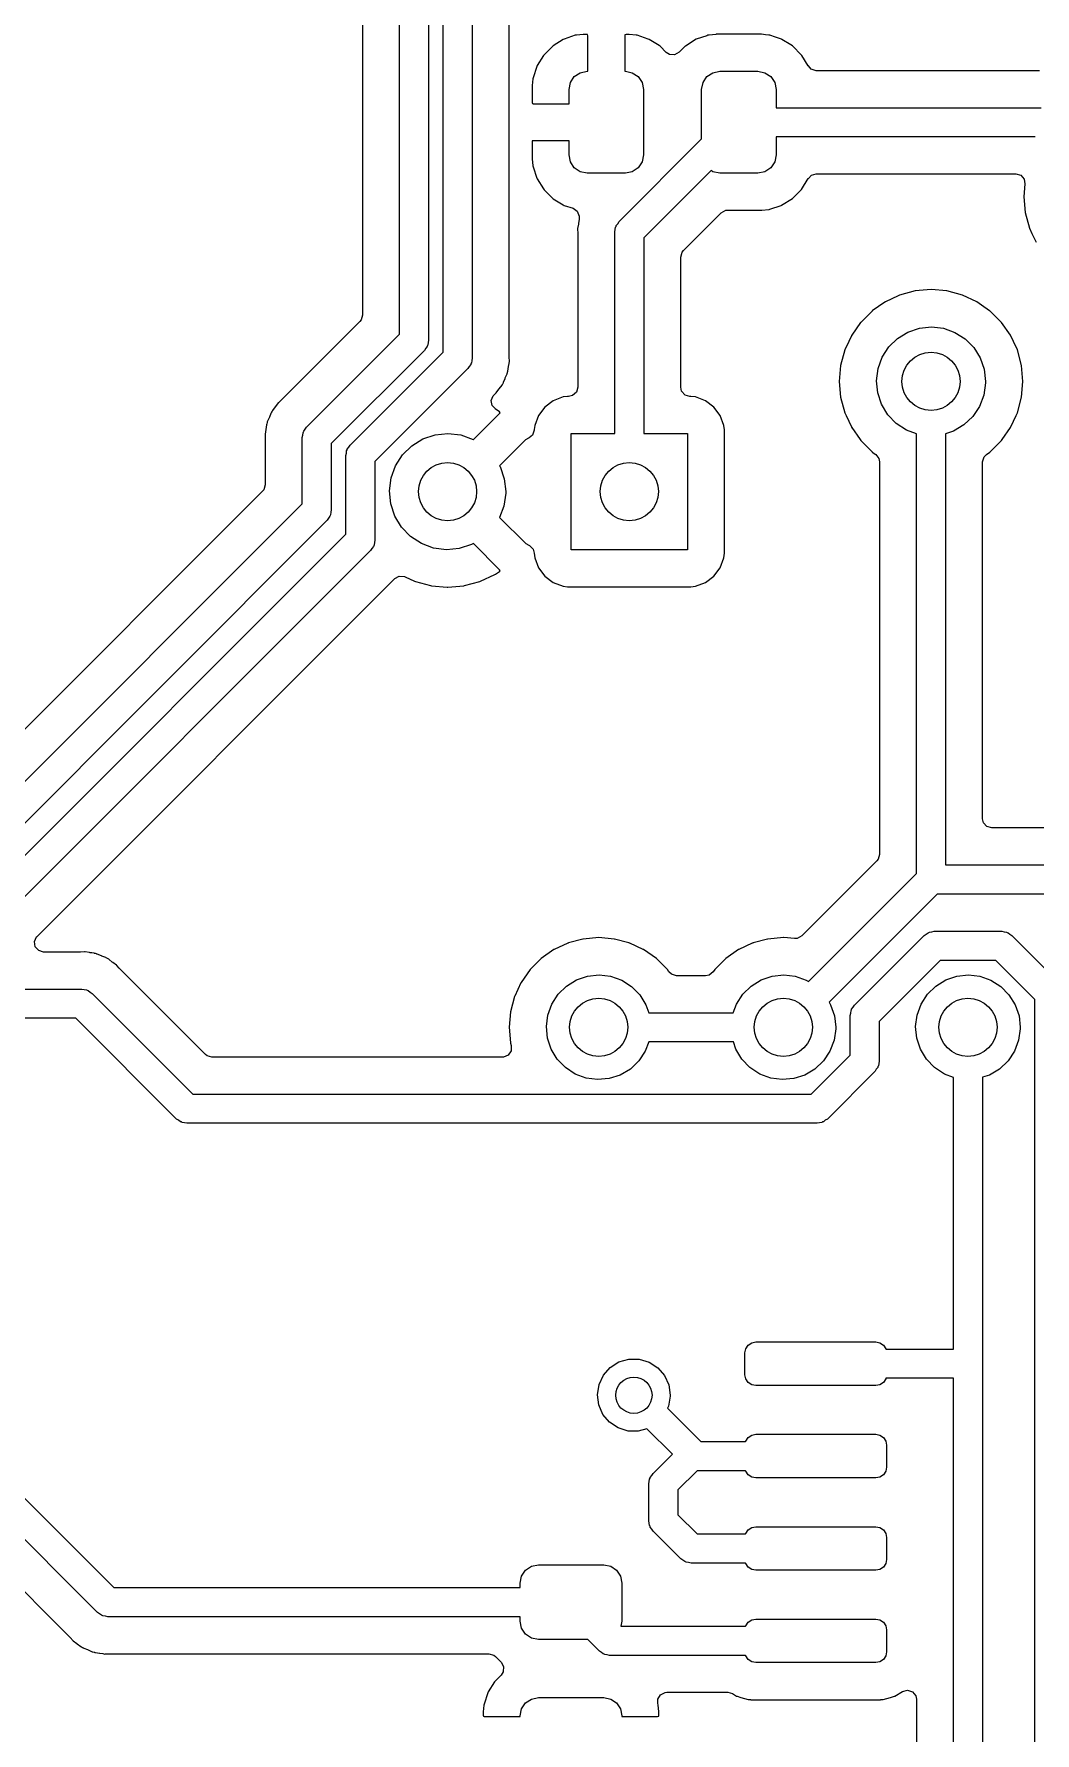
# Model space of a CAD drawing. Extents: x 83 to 135, y -230 to -45.
# Drawn here: x 110.09 to 123.86, y -162.94 to -139.57 of the extents above; entities that cross this region are included whole.
import ezdxf

# ---------------------------------------------------------------- set-up
doc = ezdxf.new("R2010")
doc.units = 0
doc.layers.add('BLACK', color=7, linetype='CONTINUOUS')

msp = doc.modelspace()

# ---------------------------------------------------------------- linework, layer by layer
at = {"layer": 'BLACK', "linetype": 'CONTINUOUS'}
for p, q in [((115.716, -143.95), (115.716, -125.904)), ((116.116, -125.822), (116.116, -144.033)), ((115.516, -126.144), (115.516, -143.785)), ((116.624, -144.008), (116.624, -136.96)), ((115.116, -143.701), (115.116, -137.639)), ((114.608, -138.473), (114.608, -143.439)), ((117.367, -139.651), (117.229, -139.736)), ((117.38, -139.645), (117.367, -139.651)), ((117.534, -139.593), (117.38, -139.645)), ((117.548, -139.59), (117.534, -139.593)), ((117.643, -139.58), (117.548, -139.59)), ((117.65, -139.58), (117.643, -139.58)), ((117.692, -139.58), (117.65, -139.58)), ((117.7, -139.582), (117.692, -139.58)), ((117.701, -139.583), (117.7, -139.582)), ((117.706, -139.598), (117.701, -139.583)), ((117.706, -140.088), (117.706, -139.598)), ((118.215, -139.586), (118.213, -139.594)), ((118.213, -139.594), (118.213, -140.088)), ((118.216, -139.584), (118.215, -139.586)), ((118.232, -139.58), (118.216, -139.584)), ((118.269, -139.58), (118.232, -139.58)), ((118.276, -139.58), (118.269, -139.58)), ((118.37, -139.59), (118.276, -139.58)), ((118.383, -139.593), (118.37, -139.59)), ((118.538, -139.644), (118.383, -139.593)), ((118.551, -139.65), (118.538, -139.644)), ((118.689, -139.735), (118.551, -139.65)), ((119.198, -139.646), (119.048, -139.74)), ((119.343, -139.598), (119.198, -139.646)), ((119.359, -139.593), (119.343, -139.598)), ((119.366, -139.59), (119.359, -139.593)), ((119.359, -139.593), (119.359, -139.593)), ((119.373, -139.59), (119.366, -139.59)), ((119.468, -139.58), (119.373, -139.59)), ((119.373, -139.59), (119.373, -139.59)), ((119.472, -139.579), (119.468, -139.58)), ((119.468, -139.58), (119.468, -139.58)), ((120.097, -139.579), (119.472, -139.579)), ((120.152, -139.585), (120.097, -139.579)), ((120.195, -139.59), (120.152, -139.585)), ((120.202, -139.59), (120.195, -139.59)), ((120.195, -139.59), (120.195, -139.59)), ((120.208, -139.592), (120.202, -139.59)), ((120.29, -139.619), (120.208, -139.592)), ((120.208, -139.592), (120.208, -139.592)), ((120.37, -139.646), (120.29, -139.619)), ((120.376, -139.65), (120.37, -139.646)), ((120.497, -139.724), (120.376, -139.65)), ((120.376, -139.65), (120.376, -139.65)), ((117.094, -139.871), (117.009, -140.009)), ((117.103, -139.86), (117.094, -139.871)), ((117.218, -139.745), (117.103, -139.86)), ((117.229, -139.736), (117.218, -139.745)), ((118.7, -139.744), (118.689, -139.735)), ((118.783, -139.827), (118.7, -139.744)), ((118.828, -139.856), (118.783, -139.827)), ((118.899, -139.861), (118.828, -139.856)), ((118.961, -139.826), (118.899, -139.861)), ((119.042, -139.745), (118.961, -139.826)), ((119.048, -139.74), (119.042, -139.745)), ((120.52, -139.739), (120.497, -139.724)), ((120.645, -139.864), (120.52, -139.739)), ((120.649, -139.87), (120.645, -139.864)), ((120.739, -140.014), (120.649, -139.87)), ((116.952, -140.177), (116.949, -140.19)), ((117.003, -140.022), (116.952, -140.177)), ((117.009, -140.009), (117.003, -140.022)), ((117.466, -140.242), (117.52, -140.161)), ((117.52, -140.161), (117.601, -140.107)), ((117.601, -140.107), (117.697, -140.088)), ((117.697, -140.088), (117.706, -140.088)), ((118.213, -140.088), (118.222, -140.088)), ((118.222, -140.088), (118.318, -140.107)), ((118.318, -140.107), (118.399, -140.161)), ((118.399, -140.161), (118.453, -140.242)), ((119.291, -140.242), (119.345, -140.161)), ((119.345, -140.161), (119.426, -140.107)), ((119.426, -140.107), (119.522, -140.088)), ((119.522, -140.088), (120.047, -140.088)), ((120.047, -140.088), (120.143, -140.107)), ((120.143, -140.107), (120.224, -140.161)), ((120.224, -140.161), (120.278, -140.242)), ((120.74, -140.013), (120.739, -140.014)), ((120.78, -140.059), (120.74, -140.013)), ((120.848, -140.079), (120.78, -140.059)), ((123.919, -140.079), (120.848, -140.079)), ((116.949, -140.19), (116.939, -140.284)), ((116.939, -140.284), (116.939, -140.291)), ((116.939, -140.291), (116.939, -140.516)), ((117.447, -140.338), (117.466, -140.242)), ((117.447, -140.534), (117.447, -140.338)), ((118.453, -140.242), (118.472, -140.338)), ((118.472, -140.338), (118.472, -141.238)), ((119.272, -140.338), (119.291, -140.242)), ((119.272, -141.018), (119.272, -140.338)), ((120.278, -140.242), (120.297, -140.338)), ((120.297, -140.338), (120.297, -140.588)), ((116.939, -140.516), (116.943, -140.531)), ((116.943, -140.531), (116.945, -140.532)), ((116.945, -140.532), (116.953, -140.534)), ((116.953, -140.534), (117.447, -140.534)), ((120.297, -140.588), (123.944, -140.588)), ((116.941, -141.048), (116.939, -141.056)), ((116.939, -141.056), (116.939, -141.285)), ((116.942, -141.046), (116.941, -141.048)), ((116.957, -141.042), (116.942, -141.046)), ((117.447, -141.042), (116.957, -141.042)), ((117.447, -141.238), (117.447, -141.042)), ((118.135, -142.155), (119.272, -141.018)), ((123.861, -140.988), (120.297, -140.988)), ((120.297, -140.988), (120.297, -141.238)), ((116.939, -141.285), (116.939, -141.292)), ((116.939, -141.292), (116.949, -141.387)), ((117.466, -141.334), (117.447, -141.238)), ((117.52, -141.415), (117.466, -141.334)), ((118.453, -141.334), (118.399, -141.415)), ((118.472, -141.238), (118.453, -141.334)), ((120.278, -141.334), (120.224, -141.415)), ((120.297, -141.238), (120.278, -141.334)), ((116.949, -141.387), (116.952, -141.401)), ((116.952, -141.401), (117.004, -141.555)), ((117.004, -141.555), (117.01, -141.568)), ((117.01, -141.568), (117.095, -141.706)), ((117.601, -141.469), (117.52, -141.415)), ((117.697, -141.488), (117.601, -141.469)), ((118.222, -141.488), (117.697, -141.488)), ((118.318, -141.469), (118.222, -141.488)), ((118.399, -141.415), (118.318, -141.469)), ((119.402, -141.453), (118.476, -142.379)), ((119.426, -141.469), (119.402, -141.453)), ((119.522, -141.488), (119.426, -141.469)), ((120.047, -141.488), (119.522, -141.488)), ((120.143, -141.469), (120.047, -141.488)), ((120.224, -141.415), (120.143, -141.469)), ((120.646, -141.711), (120.739, -141.561)), ((120.739, -141.561), (120.741, -141.562)), ((120.741, -141.562), (120.781, -141.516)), ((120.781, -141.516), (120.848, -141.496)), ((120.848, -141.496), (123.595, -141.496)), ((123.595, -141.496), (123.663, -141.517)), ((123.663, -141.517), (123.709, -141.57)), ((123.709, -141.57), (123.72, -141.633)), ((117.095, -141.706), (117.104, -141.717)), ((117.104, -141.717), (117.219, -141.832)), ((120.521, -141.836), (120.646, -141.711)), ((123.72, -141.633), (123.705, -141.812)), ((123.705, -141.812), (123.724, -142.031)), ((117.219, -141.832), (117.23, -141.841)), ((117.23, -141.841), (117.368, -141.926)), ((117.368, -141.926), (117.381, -141.932)), ((117.381, -141.932), (117.503, -141.972)), ((117.503, -141.972), (117.561, -142.013)), ((117.561, -142.013), (117.588, -142.078)), ((119.022, -142.553), (119.541, -142.033)), ((119.541, -142.033), (119.603, -141.999)), ((119.603, -141.999), (119.63, -141.996)), ((119.63, -141.996), (120.097, -141.996)), ((120.097, -141.996), (120.101, -141.996)), ((120.101, -141.996), (120.196, -141.986)), ((120.101, -141.996), (120.101, -141.996)), ((120.196, -141.986), (120.196, -141.986)), ((120.196, -141.986), (120.203, -141.986)), ((120.203, -141.986), (120.21, -141.983)), ((120.21, -141.983), (120.364, -141.932)), ((120.21, -141.983), (120.21, -141.983)), ((120.364, -141.932), (120.371, -141.93)), ((120.371, -141.93), (120.521, -141.836)), ((123.724, -142.031), (123.781, -142.244)), ((117.576, -142.188), (117.564, -142.251)), ((117.564, -142.251), (117.565, -142.259)), ((117.565, -142.259), (117.565, -142.259)), ((117.565, -142.259), (117.568, -142.314)), ((117.577, -142.182), (117.576, -142.188)), ((117.585, -142.119), (117.577, -142.182)), ((117.588, -142.078), (117.585, -142.118)), ((117.585, -142.118), (117.585, -142.119)), ((118.076, -142.296), (118.084, -142.263)), ((118.084, -142.263), (118.088, -142.23)), ((118.088, -142.23), (118.094, -142.22)), ((118.094, -142.22), (118.096, -142.209)), ((118.096, -142.209), (118.117, -142.183)), ((118.117, -142.183), (118.135, -142.155)), ((123.781, -142.244), (123.815, -142.317)), ((117.568, -142.314), (117.568, -142.321)), ((117.568, -142.321), (117.568, -144.433)), ((118.076, -145.068), (118.076, -142.296)), ((118.476, -142.379), (118.476, -145.068)), ((123.815, -142.317), (123.872, -142.439)), ((118.985, -142.642), (119.005, -142.574)), ((118.985, -144.433), (118.985, -142.642)), ((119.005, -142.574), (119.022, -142.553)), ((121.977, -143.174), (121.801, -143.256)), ((121.996, -143.165), (121.977, -143.174)), ((122.209, -143.108), (121.996, -143.165)), ((122.428, -143.089), (122.209, -143.108)), ((122.647, -143.108), (122.428, -143.089)), ((122.86, -143.165), (122.647, -143.108)), ((123.06, -143.258), (122.86, -143.165)), ((114.608, -143.439), (114.587, -143.507)), ((121.616, -143.384), (121.46, -143.54)), ((121.62, -143.381), (121.616, -143.384)), ((121.792, -143.261), (121.62, -143.381)), ((121.62, -143.381), (121.62, -143.381)), ((121.796, -143.258), (121.792, -143.261)), ((121.792, -143.261), (121.792, -143.261)), ((121.801, -143.256), (121.796, -143.258)), ((121.801, -143.256), (121.801, -143.256)), ((123.123, -143.302), (123.06, -143.258)), ((123.234, -143.38), (123.123, -143.302)), ((123.24, -143.384), (123.234, -143.38)), ((123.396, -143.54), (123.24, -143.384)), ((114.571, -143.528), (113.497, -144.601)), ((114.587, -143.507), (114.571, -143.528)), ((121.457, -143.544), (121.337, -143.716)), ((121.46, -143.54), (121.457, -143.544)), ((121.457, -143.544), (121.457, -143.544)), ((121.966, -143.761), (122.109, -143.673)), ((122.109, -143.673), (122.267, -143.619)), ((122.267, -143.619), (122.433, -143.602)), ((122.433, -143.602), (122.599, -143.622)), ((122.599, -143.622), (122.757, -143.678)), ((122.757, -143.678), (122.898, -143.767)), ((123.399, -143.544), (123.396, -143.54)), ((123.519, -143.716), (123.399, -143.544)), ((123.399, -143.544), (123.399, -143.544)), ((113.836, -144.981), (115.116, -143.701)), ((115.475, -143.897), (115.457, -143.926)), ((115.496, -143.871), (115.475, -143.897)), ((115.499, -143.86), (115.496, -143.871)), ((115.505, -143.85), (115.499, -143.86)), ((115.509, -143.817), (115.505, -143.85)), ((115.516, -143.785), (115.509, -143.817)), ((121.241, -143.92), (121.184, -144.133)), ((121.295, -143.805), (121.241, -143.92)), ((121.332, -143.725), (121.295, -143.805)), ((121.334, -143.72), (121.332, -143.725)), ((121.332, -143.725), (121.332, -143.725)), ((121.337, -143.716), (121.334, -143.72)), ((121.756, -144.019), (121.847, -143.878)), ((121.847, -143.878), (121.966, -143.761)), ((122.898, -143.767), (123.016, -143.886)), ((123.016, -143.886), (123.104, -144.028)), ((123.522, -143.72), (123.519, -143.716)), ((123.524, -143.725), (123.522, -143.72)), ((123.561, -143.805), (123.524, -143.725)), ((123.524, -143.725), (123.524, -143.725)), ((123.615, -143.92), (123.561, -143.805)), ((123.672, -144.133), (123.615, -143.92)), ((115.457, -143.926), (114.177, -145.206)), ((114.435, -145.23), (115.716, -143.95)), ((116.075, -144.146), (116.057, -144.174)), ((116.096, -144.12), (116.075, -144.146)), ((116.098, -144.108), (116.096, -144.12)), ((116.104, -144.099), (116.098, -144.108)), ((116.108, -144.065), (116.104, -144.099)), ((116.116, -144.033), (116.108, -144.065)), ((116.607, -144.21), (116.615, -144.147)), ((116.615, -144.147), (116.616, -144.14)), ((116.616, -144.14), (116.618, -144.13)), ((116.618, -144.13), (116.628, -144.077)), ((116.624, -144.015), (116.624, -144.008)), ((116.628, -144.077), (116.624, -144.015)), ((121.184, -144.133), (121.165, -144.352)), ((121.699, -144.176), (121.756, -144.019)), ((123.104, -144.028), (123.159, -144.186)), ((123.691, -144.352), (123.672, -144.133)), ((116.057, -144.174), (114.777, -145.454)), ((116.53, -144.393), (116.539, -144.378)), ((116.539, -144.378), (116.54, -144.376)), ((116.54, -144.376), (116.545, -144.37)), ((116.545, -144.37), (116.547, -144.363)), ((116.547, -144.363), (116.568, -144.31)), ((116.547, -144.363), (116.547, -144.363)), ((116.568, -144.31), (116.57, -144.304)), ((116.57, -144.304), (116.597, -144.246)), ((116.597, -144.246), (116.598, -144.238)), ((116.598, -144.238), (116.599, -144.236)), ((116.599, -144.236), (116.603, -144.22)), ((116.603, -144.22), (116.604, -144.217)), ((116.604, -144.217), (116.607, -144.21)), ((121.165, -144.352), (121.184, -144.571)), ((121.678, -144.342), (121.699, -144.176)), ((121.694, -144.508), (121.678, -144.342)), ((123.178, -144.373), (123.154, -144.539)), ((123.159, -144.186), (123.178, -144.352)), ((123.178, -144.352), (123.178, -144.373)), ((123.672, -144.571), (123.691, -144.352)), ((113.491, -144.607), (113.453, -144.64)), ((113.497, -144.601), (113.491, -144.607)), ((116.378, -144.615), (116.405, -144.549)), ((116.392, -144.685), (116.378, -144.615)), ((116.405, -144.549), (116.421, -144.532)), ((116.421, -144.532), (116.44, -144.515)), ((116.44, -144.515), (116.446, -144.51)), ((116.44, -144.515), (116.44, -144.515)), ((116.446, -144.51), (116.483, -144.458)), ((116.483, -144.458), (116.487, -144.453)), ((116.487, -144.453), (116.526, -144.402)), ((116.526, -144.402), (116.529, -144.395)), ((116.529, -144.395), (116.53, -144.393)), ((117.23, -144.617), (117.113, -144.705)), ((117.366, -144.566), (117.23, -144.617)), ((117.428, -144.559), (117.366, -144.566)), ((117.442, -144.559), (117.428, -144.559)), ((117.494, -144.548), (117.442, -144.559)), ((117.548, -144.502), (117.494, -144.548)), ((117.568, -144.433), (117.548, -144.502)), ((118.996, -144.486), (118.985, -144.433)), ((119.043, -144.539), (118.996, -144.486)), ((119.111, -144.559), (119.043, -144.539)), ((119.125, -144.559), (119.111, -144.559)), ((119.187, -144.566), (119.125, -144.559)), ((119.323, -144.617), (119.187, -144.566)), ((119.44, -144.705), (119.323, -144.617)), ((121.184, -144.571), (121.241, -144.784)), ((121.747, -144.667), (121.694, -144.508)), ((123.154, -144.539), (123.095, -144.695)), ((123.615, -144.784), (123.672, -144.571)), ((113.323, -144.851), (113.296, -144.909)), ((113.325, -144.845), (113.323, -144.851)), ((113.346, -144.793), (113.325, -144.845)), ((113.348, -144.786), (113.346, -144.793)), ((113.346, -144.793), (113.346, -144.793)), ((113.353, -144.779), (113.348, -144.786)), ((113.354, -144.777), (113.353, -144.779)), ((113.362, -144.762), (113.354, -144.777)), ((113.364, -144.76), (113.362, -144.762)), ((113.367, -144.753), (113.364, -144.76)), ((113.406, -144.703), (113.367, -144.753)), ((113.41, -144.698), (113.406, -144.703)), ((113.447, -144.645), (113.41, -144.698)), ((113.453, -144.64), (113.447, -144.645)), ((113.453, -144.64), (113.453, -144.64)), ((116.133, -145.153), (116.491, -144.794)), ((116.434, -144.729), (116.392, -144.685)), ((116.433, -144.731), (116.434, -144.729)), ((116.489, -144.77), (116.433, -144.731)), ((116.498, -144.782), (116.489, -144.77)), ((116.491, -144.794), (116.498, -144.782)), ((117.026, -144.821), (116.975, -144.958)), ((117.113, -144.705), (117.026, -144.821)), ((119.527, -144.821), (119.44, -144.705)), ((119.578, -144.958), (119.527, -144.821)), ((121.241, -144.784), (121.258, -144.822)), ((121.258, -144.822), (121.332, -144.979)), ((121.834, -144.81), (121.747, -144.667)), ((121.95, -144.93), (121.834, -144.81)), ((123.003, -144.834), (122.881, -144.949)), ((123.095, -144.695), (123.003, -144.834)), ((123.524, -144.979), (123.598, -144.822)), ((123.598, -144.822), (123.615, -144.784)), ((113.277, -145.015), (113.265, -145.078)), ((113.265, -145.078), (113.265, -145.086)), ((113.265, -145.086), (113.265, -145.086)), ((113.265, -145.086), (113.269, -145.14)), ((113.278, -145.009), (113.277, -145.015)), ((113.28, -144.988), (113.278, -145.009)), ((113.286, -144.945), (113.28, -144.988)), ((113.289, -144.938), (113.286, -144.945)), ((113.294, -144.919), (113.289, -144.936)), ((113.289, -144.936), (113.289, -144.938)), ((113.295, -144.917), (113.294, -144.919)), ((113.296, -144.909), (113.295, -144.917)), ((113.777, -145.122), (113.785, -145.09)), ((113.785, -145.09), (113.789, -145.057)), ((113.789, -145.057), (113.795, -145.047)), ((113.795, -145.047), (113.797, -145.036)), ((113.797, -145.036), (113.818, -145.01)), ((113.818, -145.01), (113.836, -144.981)), ((115.436, -145.144), (115.605, -145.087)), ((115.605, -145.087), (115.782, -145.068)), ((115.782, -145.068), (115.959, -145.089)), ((115.959, -145.089), (116.127, -145.149)), ((116.944, -145.09), (116.898, -145.126)), ((116.968, -145.023), (116.944, -145.09)), ((116.969, -145.012), (116.968, -145.02)), ((116.968, -145.02), (116.968, -145.023)), ((116.972, -144.984), (116.969, -145.012)), ((116.975, -144.958), (116.972, -144.984)), ((117.476, -146.668), (117.476, -145.068)), ((117.476, -145.068), (118.076, -145.068)), ((118.476, -145.068), (119.076, -145.068)), ((119.076, -145.068), (119.076, -146.668)), ((119.585, -145.02), (119.578, -144.958)), ((119.585, -146.716), (119.585, -145.02)), ((121.332, -144.979), (121.332, -144.979)), ((121.332, -144.979), (121.334, -144.984)), ((121.334, -144.984), (121.337, -144.988)), ((121.337, -144.988), (121.337, -144.988)), ((121.337, -144.988), (121.451, -145.152)), ((122.09, -145.021), (121.95, -144.93)), ((122.228, -145.073), (122.09, -145.021)), ((122.228, -151.119), (122.228, -145.073)), ((122.738, -145.035), (122.628, -145.071)), ((122.628, -145.071), (122.628, -151.002)), ((122.881, -144.949), (122.738, -145.035)), ((123.405, -145.152), (123.519, -144.988)), ((123.519, -144.988), (123.522, -144.984)), ((123.519, -144.988), (123.519, -144.988)), ((123.522, -144.984), (123.524, -144.979)), ((123.524, -144.979), (123.524, -144.979)), ((113.269, -145.14), (113.269, -145.147)), ((113.269, -145.147), (113.269, -145.773)), ((113.777, -146.036), (113.777, -145.122)), ((114.177, -145.206), (114.177, -146.119)), ((114.384, -145.338), (114.388, -145.305)), ((114.388, -145.305), (114.394, -145.295)), ((114.394, -145.295), (114.397, -145.284)), ((114.397, -145.284), (114.418, -145.258)), ((114.418, -145.258), (114.435, -145.23)), ((115.156, -145.362), (115.284, -145.238)), ((115.284, -145.238), (115.436, -145.144)), ((116.127, -145.149), (116.133, -145.153)), ((116.85, -145.154), (116.491, -145.512)), ((116.888, -145.134), (116.85, -145.154)), ((116.899, -145.128), (116.888, -145.133)), ((116.888, -145.133), (116.888, -145.134)), ((116.888, -145.134), (116.888, -145.134)), ((116.898, -145.126), (116.899, -145.128)), ((121.451, -145.152), (121.46, -145.164)), ((121.46, -145.164), (121.616, -145.32)), ((121.616, -145.32), (121.62, -145.323)), ((121.62, -145.323), (121.62, -145.323)), ((121.62, -145.323), (121.666, -145.355)), ((123.19, -145.355), (123.236, -145.323)), ((123.236, -145.323), (123.24, -145.32)), ((123.236, -145.323), (123.236, -145.323)), ((123.24, -145.32), (123.396, -145.164)), ((123.396, -145.164), (123.405, -145.152)), ((114.377, -145.371), (114.384, -145.338)), ((114.377, -146.365), (114.377, -145.371)), ((114.777, -145.454), (114.777, -146.365)), ((114.999, -145.68), (115.06, -145.512)), ((115.06, -145.512), (115.156, -145.362)), ((116.491, -145.512), (116.498, -145.522)), ((116.498, -145.522), (116.556, -145.691)), ((121.666, -145.355), (121.71, -145.41)), ((121.71, -145.41), (121.719, -145.458)), ((121.719, -145.458), (121.719, -150.856)), ((123.136, -145.458), (123.157, -145.39)), ((123.136, -150.368), (123.136, -145.458)), ((123.157, -145.39), (123.19, -145.355)), ((113.269, -145.773), (113.249, -145.841)), ((114.976, -145.857), (114.999, -145.68)), ((116.556, -145.691), (116.576, -145.868)), ((113.232, -145.862), (107.032, -152.062)), ((113.249, -145.841), (113.232, -145.862)), ((114.994, -146.034), (114.976, -145.857)), ((116.576, -145.89), (116.551, -146.067)), ((116.576, -145.868), (116.576, -145.89)), ((107.206, -152.607), (113.777, -146.036)), ((114.137, -146.232), (114.119, -146.26)), ((114.157, -146.206), (114.137, -146.232)), ((114.16, -146.194), (114.157, -146.206)), ((114.166, -146.185), (114.16, -146.194)), ((114.17, -146.152), (114.166, -146.185)), ((114.177, -146.119), (114.17, -146.152)), ((115.05, -146.204), (114.994, -146.034)), ((115.143, -146.356), (115.05, -146.204)), ((116.551, -146.067), (116.492, -146.224)), ((116.492, -146.224), (116.851, -146.583)), ((114.119, -146.26), (107.43, -152.949)), ((108.063, -152.766), (114.377, -146.452)), ((114.377, -146.366), (114.377, -146.365)), ((114.377, -146.367), (114.377, -146.366)), ((114.377, -146.452), (114.377, -146.367)), ((114.777, -146.365), (114.777, -146.366)), ((114.777, -146.366), (114.777, -146.367)), ((114.777, -146.367), (114.777, -146.535)), ((115.266, -146.484), (115.143, -146.356)), ((115.416, -146.582), (115.266, -146.484)), ((114.718, -146.677), (108.687, -152.708)), ((114.736, -146.648), (114.718, -146.677)), ((114.757, -146.622), (114.736, -146.648)), ((114.76, -146.611), (114.757, -146.622)), ((114.766, -146.601), (114.76, -146.611)), ((114.769, -146.568), (114.766, -146.601)), ((114.777, -146.535), (114.769, -146.568)), ((115.583, -146.644), (115.416, -146.582)), ((115.76, -146.668), (115.583, -146.644)), ((115.937, -146.652), (115.76, -146.668)), ((116.107, -146.597), (115.937, -146.652)), ((116.131, -146.582), (116.107, -146.597)), ((116.491, -146.942), (116.131, -146.582)), ((116.851, -146.583), (116.892, -146.606)), ((116.892, -146.606), (116.902, -146.608)), ((116.902, -146.608), (116.953, -146.658)), ((116.953, -146.658), (116.968, -146.712)), ((116.968, -146.712), (116.968, -146.713)), ((116.968, -146.713), (116.968, -146.716)), ((116.968, -146.716), (116.975, -146.778)), ((119.076, -146.668), (117.476, -146.668)), ((119.578, -146.778), (119.585, -146.716)), ((116.489, -146.965), (116.498, -146.955)), ((116.498, -146.955), (116.491, -146.942)), ((116.975, -146.778), (117.026, -146.915)), ((117.026, -146.915), (117.113, -147.031)), ((119.44, -147.031), (119.527, -146.915)), ((119.527, -146.915), (119.578, -146.778)), ((110.13, -151.984), (115.05, -147.064)), ((115.05, -147.064), (115.112, -147.03)), ((115.112, -147.03), (115.183, -147.035)), ((115.183, -147.035), (115.192, -147.039)), ((115.192, -147.039), (115.322, -147.099)), ((115.322, -147.099), (115.333, -147.103)), ((115.333, -147.103), (115.543, -147.16)), ((115.543, -147.16), (115.554, -147.162)), ((115.554, -147.162), (115.771, -147.181)), ((115.771, -147.181), (115.782, -147.181)), ((115.782, -147.181), (115.999, -147.162)), ((115.999, -147.162), (116.01, -147.16)), ((116.01, -147.16), (116.22, -147.103)), ((116.22, -147.103), (116.23, -147.099)), ((116.23, -147.099), (116.428, -147.007)), ((116.428, -147.007), (116.437, -147.002)), ((116.437, -147.002), (116.489, -146.965)), ((117.113, -147.031), (117.23, -147.119)), ((117.23, -147.119), (117.366, -147.17)), ((117.366, -147.17), (117.428, -147.177)), ((117.428, -147.177), (119.125, -147.177)), ((119.125, -147.177), (119.187, -147.17)), ((119.187, -147.17), (119.323, -147.119)), ((119.323, -147.119), (119.44, -147.031)), ((123.148, -150.42), (123.136, -150.368)), ((123.194, -150.473), (123.148, -150.42)), ((123.262, -150.493), (123.194, -150.473)), ((124.587, -150.493), (123.262, -150.493)), ((121.699, -150.924), (121.683, -150.945)), ((121.719, -150.856), (121.699, -150.924)), ((121.683, -150.945), (120.65, -151.978)), ((120.741, -152.606), (122.228, -151.119)), ((122.628, -151.002), (124.612, -151.002)), ((122.511, -151.402), (121.024, -152.889)), ((124.529, -151.402), (122.511, -151.402)), ((110.094, -152.056), (110.123, -151.991)), ((110.104, -152.126), (110.094, -152.056)), ((110.123, -151.991), (110.13, -151.984)), ((117.429, -152.078), (117.244, -152.164)), ((117.434, -152.075), (117.429, -152.077)), ((117.429, -152.077), (117.429, -152.078)), ((117.44, -152.074), (117.434, -152.075)), ((117.637, -152.021), (117.44, -152.074)), ((117.44, -152.074), (117.44, -152.074)), ((117.642, -152.02), (117.637, -152.021)), ((117.637, -152.021), (117.637, -152.021)), ((117.856, -152.001), (117.642, -152.02)), ((118.07, -152.02), (117.856, -152.001)), ((118.075, -152.021), (118.07, -152.02)), ((118.272, -152.074), (118.075, -152.021)), ((118.075, -152.021), (118.075, -152.021)), ((118.278, -152.075), (118.272, -152.074)), ((118.272, -152.074), (118.272, -152.074)), ((118.283, -152.077), (118.278, -152.075)), ((118.283, -152.078), (118.283, -152.077)), ((118.468, -152.164), (118.283, -152.078)), ((119.969, -152.078), (119.784, -152.164)), ((119.974, -152.075), (119.969, -152.077)), ((119.969, -152.077), (119.969, -152.078)), ((119.98, -152.074), (119.974, -152.075)), ((120.177, -152.021), (119.98, -152.074)), ((119.98, -152.074), (119.98, -152.074)), ((120.182, -152.02), (120.177, -152.021)), ((120.177, -152.021), (120.177, -152.021)), ((120.396, -152.001), (120.182, -152.02)), ((120.401, -152.001), (120.396, -152.001)), ((120.55, -152.014), (120.401, -152.001)), ((120.401, -152.001), (120.401, -152.001)), ((120.588, -152.012), (120.55, -152.014)), ((120.65, -151.978), (120.588, -152.012)), ((121.374, -152.93), (122.331, -151.973)), ((122.331, -151.973), (122.359, -151.955)), ((122.359, -151.955), (122.386, -151.934)), ((122.386, -151.934), (122.397, -151.932)), ((122.397, -151.932), (122.407, -151.926)), ((122.407, -151.926), (122.44, -151.922)), ((122.44, -151.922), (122.472, -151.914)), ((122.472, -151.914), (123.4, -151.914)), ((123.4, -151.914), (123.433, -151.922)), ((123.433, -151.922), (123.466, -151.926)), ((123.466, -151.926), (123.476, -151.932)), ((123.476, -151.932), (123.487, -151.934)), ((123.487, -151.934), (123.513, -151.955)), ((123.513, -151.955), (123.541, -151.973)), ((123.541, -151.973), (124.197, -152.629)), ((110.151, -152.179), (110.104, -152.126)), ((110.219, -152.2), (110.151, -152.179)), ((110.719, -152.2), (110.219, -152.2)), ((110.727, -152.199), (110.719, -152.2)), ((110.781, -152.196), (110.727, -152.199)), ((110.789, -152.196), (110.781, -152.196)), ((110.781, -152.196), (110.781, -152.196)), ((110.852, -152.207), (110.789, -152.196)), ((110.858, -152.208), (110.852, -152.207)), ((110.884, -152.212), (110.858, -152.208)), ((110.914, -152.216), (110.884, -152.212)), ((110.921, -152.217), (110.914, -152.216)), ((110.914, -152.216), (110.914, -152.216)), ((110.929, -152.219), (110.921, -152.217)), ((110.931, -152.22), (110.929, -152.219)), ((110.947, -152.225), (110.931, -152.22)), ((110.95, -152.226), (110.947, -152.225)), ((110.957, -152.227), (110.95, -152.226)), ((111.016, -152.253), (110.957, -152.227)), ((111.022, -152.256), (111.016, -152.253)), ((111.074, -152.276), (111.022, -152.256)), ((111.081, -152.279), (111.074, -152.276)), ((111.074, -152.276), (111.074, -152.276)), ((111.087, -152.283), (111.081, -152.279)), ((111.09, -152.285), (111.087, -152.283)), ((111.105, -152.293), (111.09, -152.285)), ((111.107, -152.294), (111.105, -152.293)), ((111.114, -152.298), (111.107, -152.294)), ((111.12, -152.302), (111.114, -152.298)), ((111.164, -152.337), (111.12, -152.302)), ((117.063, -152.289), (116.911, -152.441)), ((117.239, -152.166), (117.063, -152.289)), ((117.244, -152.164), (117.239, -152.166)), ((117.244, -152.164), (117.244, -152.164)), ((118.473, -152.166), (118.468, -152.164)), ((118.468, -152.164), (118.468, -152.164)), ((118.649, -152.289), (118.473, -152.166)), ((118.801, -152.441), (118.649, -152.289)), ((119.603, -152.289), (119.451, -152.441)), ((119.779, -152.166), (119.603, -152.289)), ((119.784, -152.164), (119.779, -152.166)), ((119.784, -152.164), (119.784, -152.164)), ((122.555, -152.314), (121.716, -153.154)), ((123.317, -152.314), (122.555, -152.314)), ((123.856, -152.853), (123.317, -152.314)), ((111.169, -152.341), (111.164, -152.337)), ((111.222, -152.378), (111.169, -152.341)), ((111.227, -152.384), (111.222, -152.378)), ((111.26, -152.421), (111.227, -152.384)), ((111.265, -152.427), (111.26, -152.421)), ((112.446, -153.608), (111.265, -152.427)), ((116.911, -152.441), (116.788, -152.617)), ((117.549, -152.583), (117.701, -152.531)), ((117.701, -152.531), (117.861, -152.514)), ((117.861, -152.514), (118.02, -152.533)), ((118.02, -152.533), (118.172, -152.587)), ((118.822, -152.472), (118.801, -152.441)), ((118.857, -152.505), (118.822, -152.472)), ((118.925, -152.525), (118.857, -152.505)), ((119.327, -152.525), (118.925, -152.525)), ((119.375, -152.516), (119.327, -152.525)), ((119.43, -152.472), (119.375, -152.516)), ((119.451, -152.441), (119.43, -152.472)), ((120.089, -152.583), (120.241, -152.531)), ((120.241, -152.531), (120.401, -152.514)), ((120.401, -152.514), (120.56, -152.533)), ((120.56, -152.533), (120.712, -152.587)), ((122.629, -152.583), (122.781, -152.531)), ((122.781, -152.531), (122.941, -152.514)), ((122.941, -152.514), (123.1, -152.533)), ((123.1, -152.533), (123.252, -152.587)), ((108.687, -152.708), (110.744, -152.708)), ((110.744, -152.708), (110.777, -152.715)), ((110.777, -152.715), (110.81, -152.719)), ((110.81, -152.719), (110.82, -152.725)), ((110.82, -152.725), (110.831, -152.728)), ((110.831, -152.728), (110.857, -152.749)), ((110.857, -152.749), (110.885, -152.767)), ((110.885, -152.767), (112.272, -154.154)), ((116.786, -152.622), (116.7, -152.807)), ((116.788, -152.617), (116.786, -152.622)), ((116.786, -152.622), (116.786, -152.622)), ((117.211, -152.914), (117.298, -152.779)), ((117.298, -152.779), (117.413, -152.667)), ((117.413, -152.667), (117.549, -152.583)), ((118.172, -152.587), (118.307, -152.673)), ((118.307, -152.673), (118.42, -152.787)), ((118.42, -152.787), (118.505, -152.923)), ((119.751, -152.914), (119.838, -152.779)), ((119.838, -152.779), (119.953, -152.667)), ((119.953, -152.667), (120.089, -152.583)), ((120.712, -152.587), (120.741, -152.606)), ((122.291, -152.914), (122.378, -152.779)), ((122.378, -152.779), (122.493, -152.667)), ((122.493, -152.667), (122.629, -152.583)), ((123.252, -152.587), (123.387, -152.673)), ((123.387, -152.673), (123.5, -152.787)), ((123.5, -152.787), (123.585, -152.923)), ((116.642, -153.02), (116.623, -153.234)), ((116.697, -152.812), (116.642, -153.02)), ((116.7, -152.807), (116.697, -152.812)), ((117.156, -153.065), (117.211, -152.914)), ((118.505, -152.923), (118.544, -153.034)), ((118.544, -153.034), (119.707, -153.034)), ((119.707, -153.034), (119.751, -152.914)), ((121.024, -152.889), (121.045, -152.923)), ((121.045, -152.923), (121.098, -153.074)), ((121.323, -153.038), (121.327, -153.005)), ((121.327, -153.005), (121.333, -152.995)), ((121.333, -152.995), (121.335, -152.984)), ((121.335, -152.984), (121.356, -152.958)), ((121.356, -152.958), (121.374, -152.93)), ((122.236, -153.065), (122.291, -152.914)), ((123.585, -152.923), (123.638, -153.074)), ((123.856, -165.011), (123.856, -152.853)), ((110.661, -153.108), (108.287, -153.108)), ((112.048, -154.495), (110.661, -153.108)), ((116.623, -153.234), (116.642, -153.448)), ((117.136, -153.224), (117.156, -153.065)), ((117.152, -153.384), (117.136, -153.224)), ((121.116, -153.254), (121.093, -153.413)), ((121.098, -153.074), (121.116, -153.234)), ((121.116, -153.234), (121.116, -153.254)), ((121.316, -153.071), (121.323, -153.038)), ((121.316, -153.615), (121.316, -153.071)), ((121.716, -153.154), (121.716, -153.698)), ((122.216, -153.224), (122.236, -153.065)), ((122.232, -153.384), (122.216, -153.224)), ((123.656, -153.254), (123.633, -153.413)), ((123.638, -153.074), (123.656, -153.234)), ((123.656, -153.234), (123.656, -153.254)), ((116.642, -153.448), (116.643, -153.453)), ((116.643, -153.453), (116.643, -153.453)), ((116.643, -153.453), (116.652, -153.486)), ((116.652, -153.486), (116.65, -153.557)), ((117.202, -153.536), (117.152, -153.384)), ((118.545, -153.434), (118.496, -153.563)), ((119.708, -153.434), (118.545, -153.434)), ((119.742, -153.536), (119.708, -153.434)), ((121.093, -153.413), (121.036, -153.563)), ((122.282, -153.536), (122.232, -153.384)), ((123.633, -153.413), (123.576, -153.563)), ((112.467, -153.625), (112.446, -153.608)), ((112.535, -153.645), (112.467, -153.625)), ((116.53, -153.645), (112.535, -153.645)), ((116.545, -153.644), (116.53, -153.645)), ((116.61, -153.616), (116.545, -153.644)), ((116.65, -153.557), (116.61, -153.616)), ((117.286, -153.673), (117.202, -153.536)), ((117.397, -153.789), (117.286, -153.673)), ((118.408, -153.697), (118.291, -153.808)), ((118.496, -153.563), (118.408, -153.697)), ((119.826, -153.673), (119.742, -153.536)), ((119.937, -153.789), (119.826, -153.673)), ((120.777, -154.154), (121.316, -153.615)), ((120.948, -153.697), (120.831, -153.808)), ((121.036, -153.563), (120.948, -153.697)), ((121.708, -153.731), (121.704, -153.764)), ((121.716, -153.698), (121.708, -153.731)), ((122.366, -153.673), (122.282, -153.536)), ((122.477, -153.789), (122.366, -153.673)), ((123.488, -153.697), (123.371, -153.808)), ((123.576, -153.563), (123.488, -153.697)), ((117.531, -153.877), (117.397, -153.789)), ((117.682, -153.933), (117.531, -153.877)), ((117.841, -153.954), (117.682, -153.933)), ((118.001, -153.939), (117.841, -153.954)), ((118.153, -153.89), (118.001, -153.939)), ((118.291, -153.808), (118.153, -153.89)), ((120.071, -153.877), (119.937, -153.789)), ((120.222, -153.933), (120.071, -153.877)), ((120.381, -153.954), (120.222, -153.933)), ((120.541, -153.939), (120.381, -153.954)), ((120.693, -153.89), (120.541, -153.939)), ((120.831, -153.808), (120.693, -153.89)), ((121.657, -153.839), (121.001, -154.495)), ((121.675, -153.811), (121.657, -153.839)), ((121.696, -153.785), (121.675, -153.811)), ((121.698, -153.774), (121.696, -153.785)), ((121.704, -153.764), (121.698, -153.774)), ((122.611, -153.877), (122.477, -153.789)), ((122.736, -153.923), (122.611, -153.877)), ((122.736, -157.661), (122.736, -153.923)), ((123.233, -153.89), (123.136, -153.921)), ((123.136, -153.921), (123.136, -164.653)), ((123.371, -153.808), (123.233, -153.89)), ((112.272, -154.154), (120.777, -154.154)), ((112.076, -154.513), (112.048, -154.495)), ((112.102, -154.534), (112.076, -154.513)), ((112.114, -154.536), (112.102, -154.534)), ((112.123, -154.542), (112.114, -154.536)), ((112.157, -154.546), (112.123, -154.542)), ((112.189, -154.554), (112.157, -154.546)), ((120.86, -154.554), (112.189, -154.554)), ((120.892, -154.546), (120.86, -154.554)), ((120.925, -154.542), (120.892, -154.546)), ((120.935, -154.536), (120.925, -154.542)), ((120.946, -154.534), (120.935, -154.536)), ((120.973, -154.513), (120.946, -154.534)), ((121.001, -154.495), (120.973, -154.513)), ((105.302, -155.058), (111.184, -160.939)), ((110.96, -161.281), (105.001, -155.321)), ((104.902, -155.942), (110.58, -161.62)), ((119.867, -157.711), (119.878, -157.654)), ((119.878, -157.654), (119.911, -157.605)), ((119.911, -157.605), (119.96, -157.572)), ((119.96, -157.572), (120.017, -157.561)), ((120.017, -157.561), (121.667, -157.561)), ((121.667, -157.561), (121.724, -157.572)), ((121.724, -157.572), (121.773, -157.605)), ((121.773, -157.605), (121.806, -157.654)), ((121.806, -157.654), (121.807, -157.661)), ((121.807, -157.661), (122.736, -157.661)), ((117.921, -158.018), (118.015, -157.912)), ((118.015, -157.912), (118.134, -157.836)), ((118.134, -157.836), (118.271, -157.797)), ((118.271, -157.797), (118.413, -157.798)), ((118.413, -157.798), (118.548, -157.839)), ((118.548, -157.839), (118.667, -157.916)), ((118.667, -157.916), (118.76, -158.023)), ((119.867, -158.011), (119.867, -157.711)), ((117.839, -158.287), (117.86, -158.147)), ((117.86, -158.147), (117.921, -158.018)), ((118.76, -158.023), (118.819, -158.152)), ((118.819, -158.152), (118.839, -158.293)), ((119.878, -158.068), (119.867, -158.011)), ((119.911, -158.117), (119.878, -158.068)), ((119.96, -158.15), (119.911, -158.117)), ((120.017, -158.161), (119.96, -158.15)), ((121.667, -158.161), (120.017, -158.161)), ((121.724, -158.15), (121.667, -158.161)), ((121.773, -158.117), (121.724, -158.15)), ((121.806, -158.068), (121.773, -158.117)), ((121.807, -158.061), (121.806, -158.068)), ((122.736, -158.061), (121.807, -158.061)), ((122.736, -164.57), (122.736, -158.061)), ((117.857, -158.427), (117.839, -158.287)), ((118.838, -158.305), (118.815, -158.445)), ((118.839, -158.293), (118.838, -158.305)), ((117.914, -158.557), (117.857, -158.427)), ((118.005, -158.666), (117.914, -158.557)), ((118.815, -158.445), (118.801, -158.473)), ((118.801, -158.473), (119.26, -158.931)), ((118.123, -158.744), (118.005, -158.666)), ((118.259, -158.786), (118.123, -158.744)), ((118.4, -158.789), (118.259, -158.786)), ((118.519, -158.757), (118.4, -158.789)), ((118.869, -159.106), (118.519, -158.757)), ((119.878, -158.924), (119.911, -158.875)), ((119.911, -158.875), (119.96, -158.842)), ((119.96, -158.842), (120.017, -158.831)), ((120.017, -158.831), (121.667, -158.831)), ((121.667, -158.831), (121.724, -158.842)), ((121.724, -158.842), (121.773, -158.875)), ((121.773, -158.875), (121.806, -158.924)), ((118.604, -159.371), (118.869, -159.106)), ((119.26, -158.931), (119.877, -158.931)), ((119.877, -158.931), (119.878, -158.924)), ((121.806, -158.924), (121.817, -158.981)), ((121.817, -158.981), (121.817, -159.281)), ((119.209, -159.331), (118.945, -159.595)), ((119.877, -159.331), (119.209, -159.331)), ((119.878, -159.338), (119.877, -159.331)), ((119.911, -159.387), (119.878, -159.338)), ((121.806, -159.338), (121.773, -159.387)), ((121.817, -159.281), (121.806, -159.338)), ((118.545, -159.512), (118.552, -159.479)), ((118.545, -160.02), (118.545, -159.512)), ((118.552, -159.479), (118.556, -159.446)), ((118.556, -159.446), (118.562, -159.436)), ((118.562, -159.436), (118.565, -159.425)), ((118.565, -159.425), (118.586, -159.399)), ((118.586, -159.399), (118.604, -159.371)), ((119.96, -159.42), (119.911, -159.387)), ((120.017, -159.431), (119.96, -159.42)), ((121.667, -159.431), (120.017, -159.431)), ((121.724, -159.42), (121.667, -159.431)), ((121.773, -159.387), (121.724, -159.42)), ((118.945, -159.595), (118.945, -159.937)), ((118.552, -160.053), (118.545, -160.02)), ((118.945, -159.937), (119.209, -160.201)), ((118.556, -160.086), (118.552, -160.053)), ((118.562, -160.096), (118.556, -160.086)), ((118.565, -160.107), (118.562, -160.096)), ((118.586, -160.133), (118.565, -160.107)), ((118.603, -160.161), (118.586, -160.133)), ((118.985, -160.542), (118.603, -160.161)), ((119.209, -160.201), (119.877, -160.201)), ((119.877, -160.201), (119.878, -160.194)), ((119.878, -160.194), (119.911, -160.145)), ((119.911, -160.145), (119.96, -160.112)), ((119.96, -160.112), (120.017, -160.101)), ((120.017, -160.101), (121.667, -160.101)), ((121.667, -160.101), (121.724, -160.112)), ((121.724, -160.112), (121.773, -160.145)), ((121.773, -160.145), (121.806, -160.194)), ((121.806, -160.194), (121.817, -160.251)), ((121.817, -160.251), (121.817, -160.551)), ((116.794, -160.781), (116.848, -160.7)), ((116.848, -160.7), (116.929, -160.646)), ((116.929, -160.646), (117.025, -160.627)), ((117.025, -160.627), (117.925, -160.627)), ((117.925, -160.627), (118.021, -160.646)), ((118.021, -160.646), (118.102, -160.7)), ((118.102, -160.7), (118.156, -160.781)), ((119.013, -160.56), (118.985, -160.542)), ((119.039, -160.581), (119.013, -160.56)), ((119.05, -160.584), (119.039, -160.581)), ((119.06, -160.59), (119.05, -160.584)), ((119.093, -160.594), (119.06, -160.59)), ((119.126, -160.601), (119.093, -160.594)), ((119.877, -160.601), (119.126, -160.601)), ((119.878, -160.608), (119.877, -160.601)), ((119.911, -160.657), (119.878, -160.608)), ((119.96, -160.69), (119.911, -160.657)), ((120.017, -160.701), (119.96, -160.69)), ((121.667, -160.701), (120.017, -160.701)), ((121.724, -160.69), (121.667, -160.701)), ((121.773, -160.657), (121.724, -160.69)), ((121.806, -160.608), (121.773, -160.657)), ((121.817, -160.551), (121.806, -160.608)), ((111.184, -160.939), (116.775, -160.939)), ((116.775, -160.877), (116.794, -160.781)), ((116.775, -160.939), (116.775, -160.877)), ((118.156, -160.781), (118.175, -160.877)), ((118.175, -160.877), (118.175, -161.402)), ((110.988, -161.299), (110.96, -161.281)), ((111.014, -161.32), (110.988, -161.299)), ((111.026, -161.322), (111.014, -161.32)), ((111.035, -161.328), (111.026, -161.322)), ((111.069, -161.332), (111.035, -161.328)), ((111.101, -161.339), (111.069, -161.332)), ((116.775, -161.339), (111.101, -161.339)), ((116.775, -161.402), (116.775, -161.339)), ((116.794, -161.498), (116.775, -161.402)), ((118.175, -161.402), (118.161, -161.471)), ((119.878, -161.464), (119.911, -161.415)), ((119.911, -161.415), (119.96, -161.382)), ((119.96, -161.382), (120.017, -161.371)), ((120.017, -161.371), (121.667, -161.371)), ((121.667, -161.371), (121.724, -161.382)), ((121.724, -161.382), (121.773, -161.415)), ((121.773, -161.415), (121.806, -161.464)), ((110.58, -161.62), (110.586, -161.626)), ((110.586, -161.626), (110.624, -161.67)), ((110.624, -161.67), (110.676, -161.707)), ((116.848, -161.579), (116.794, -161.498)), ((116.929, -161.633), (116.848, -161.579)), ((117.025, -161.652), (116.929, -161.633)), ((117.705, -161.652), (117.025, -161.652)), ((117.865, -161.812), (117.705, -161.652)), ((118.161, -161.471), (119.877, -161.471)), ((119.877, -161.471), (119.878, -161.464)), ((121.806, -161.464), (121.817, -161.521)), ((121.817, -161.521), (121.817, -161.821)), ((110.676, -161.707), (110.681, -161.711)), ((110.681, -161.711), (110.732, -161.75)), ((110.732, -161.75), (110.739, -161.753)), ((110.739, -161.753), (110.741, -161.754)), ((110.741, -161.754), (110.756, -161.763)), ((110.756, -161.763), (110.758, -161.764)), ((110.758, -161.764), (110.764, -161.768)), ((110.764, -161.768), (110.771, -161.771)), ((110.771, -161.771), (110.771, -161.771)), ((110.771, -161.771), (110.824, -161.792)), ((110.824, -161.792), (110.83, -161.794)), ((110.83, -161.794), (110.888, -161.821)), ((110.888, -161.821), (110.896, -161.822)), ((110.896, -161.822), (110.898, -161.823)), ((110.898, -161.823), (110.914, -161.827)), ((110.914, -161.827), (110.917, -161.828)), ((110.917, -161.828), (110.924, -161.831)), ((110.924, -161.831), (110.932, -161.832)), ((110.932, -161.832), (110.987, -161.839)), ((110.987, -161.839), (110.994, -161.84)), ((110.994, -161.84), (111.032, -161.847)), ((111.032, -161.847), (111.057, -161.852)), ((111.057, -161.852), (111.064, -161.851)), ((111.064, -161.851), (111.119, -161.848)), ((111.064, -161.851), (111.064, -161.851)), ((111.119, -161.848), (111.126, -161.848)), ((111.126, -161.848), (116.346, -161.848)), ((116.346, -161.848), (116.414, -161.868)), ((116.414, -161.868), (116.435, -161.885)), ((116.435, -161.885), (116.44, -161.89)), ((116.44, -161.89), (116.513, -161.963)), ((117.893, -161.83), (117.865, -161.812)), ((117.919, -161.851), (117.893, -161.83)), ((117.931, -161.854), (117.919, -161.851)), ((117.94, -161.86), (117.931, -161.854)), ((117.974, -161.864), (117.94, -161.86)), ((118.006, -161.871), (117.974, -161.864)), ((119.877, -161.871), (118.006, -161.871)), ((119.878, -161.878), (119.877, -161.871)), ((119.911, -161.927), (119.878, -161.878)), ((121.806, -161.878), (121.773, -161.927)), ((121.817, -161.821), (121.806, -161.878)), ((116.514, -162.141), (116.431, -162.224)), ((116.513, -161.963), (116.548, -162.025)), ((116.543, -162.096), (116.514, -162.141)), ((116.548, -162.025), (116.543, -162.096)), ((119.96, -161.96), (119.911, -161.927)), ((120.017, -161.971), (119.96, -161.96)), ((121.667, -161.971), (120.017, -161.971)), ((121.724, -161.96), (121.667, -161.971)), ((121.773, -161.927), (121.724, -161.96)), ((116.337, -162.373), (116.331, -162.386)), ((116.422, -162.235), (116.337, -162.373)), ((116.431, -162.224), (116.422, -162.235)), ((118.769, -162.382), (118.791, -162.379)), ((118.791, -162.379), (119.633, -162.379)), ((119.633, -162.379), (119.697, -162.397)), ((121.931, -162.43), (122.037, -162.367)), ((122.037, -162.367), (122.106, -162.35)), ((122.106, -162.35), (122.174, -162.372)), ((122.174, -162.372), (122.218, -162.427)), ((116.277, -162.554), (116.267, -162.648)), ((116.28, -162.541), (116.277, -162.554)), ((116.331, -162.386), (116.28, -162.541)), ((116.775, -162.702), (116.794, -162.606)), ((116.794, -162.606), (116.848, -162.525)), ((116.848, -162.525), (116.929, -162.471)), ((116.929, -162.471), (117.025, -162.452)), ((117.025, -162.452), (117.925, -162.452)), ((117.925, -162.452), (118.021, -162.471)), ((118.021, -162.471), (118.102, -162.525)), ((118.102, -162.525), (118.156, -162.606)), ((118.156, -162.606), (118.175, -162.702)), ((118.668, -162.533), (118.671, -162.532)), ((118.673, -162.553), (118.668, -162.533)), ((118.669, -162.474), (118.705, -162.413)), ((118.671, -162.532), (118.669, -162.474)), ((118.683, -162.648), (118.673, -162.553)), ((118.705, -162.413), (118.769, -162.382)), ((119.697, -162.397), (119.753, -162.43)), ((119.753, -162.43), (119.761, -162.432)), ((119.761, -162.432), (119.761, -162.432)), ((119.761, -162.432), (119.813, -162.448)), ((119.813, -162.448), (119.913, -162.477)), ((119.913, -162.477), (119.92, -162.477)), ((119.92, -162.477), (119.92, -162.477)), ((119.92, -162.477), (119.948, -162.479)), ((119.948, -162.479), (119.948, -162.479)), ((119.948, -162.479), (119.95, -162.48)), ((119.95, -162.48), (121.734, -162.48)), ((121.734, -162.48), (121.736, -162.479)), ((121.736, -162.479), (121.764, -162.477)), ((121.736, -162.479), (121.736, -162.479)), ((121.764, -162.477), (121.764, -162.477)), ((121.764, -162.477), (121.771, -162.477)), ((121.771, -162.477), (121.871, -162.448)), ((121.871, -162.448), (121.923, -162.432)), ((121.923, -162.432), (121.931, -162.43)), ((121.923, -162.432), (121.923, -162.432)), ((122.218, -162.427), (122.227, -162.475)), ((122.227, -162.475), (122.227, -163.994)), ((116.267, -162.648), (116.267, -162.655)), ((116.267, -162.655), (116.267, -162.692)), ((116.267, -162.692), (116.271, -162.708)), ((116.271, -162.708), (116.273, -162.709)), ((116.273, -162.709), (116.281, -162.71)), ((116.281, -162.71), (116.775, -162.71)), ((116.775, -162.71), (116.775, -162.702)), ((118.175, -162.702), (118.175, -162.71)), ((118.175, -162.71), (118.665, -162.71)), ((118.665, -162.71), (118.68, -162.706)), ((118.68, -162.706), (118.681, -162.705)), ((118.681, -162.705), (118.683, -162.697)), ((118.683, -162.655), (118.683, -162.648)), ((118.683, -162.697), (118.683, -162.655))]:
    msp.add_line(p, q, dxfattribs=at)
at = {"layer": 'BLACK'}
for centre, radius in [((122.428, -144.352), 0.4), ((115.776, -145.868), 0.4), ((118.276, -145.868), 0.4), ((117.856, -153.234), 0.4), ((120.396, -153.234), 0.4), ((122.936, -153.234), 0.4), ((118.339, -158.293), 0.25)]:
    msp.add_circle(centre, radius, dxfattribs=at)

doc.saveas('drawing.dxf')
